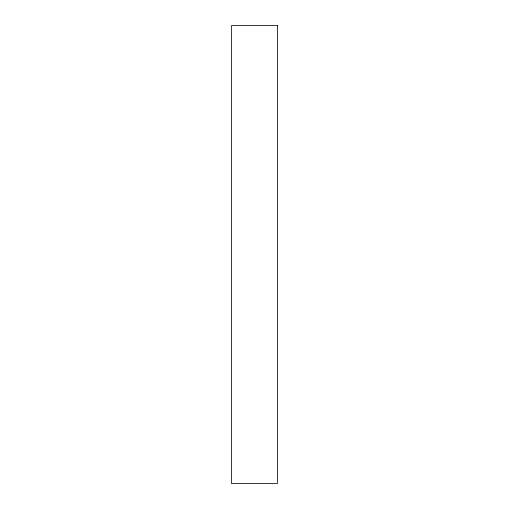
<?xml version="1.0" encoding="UTF-8"?>
<svg xmlns="http://www.w3.org/2000/svg" width="509" height="509" viewBox="0 0 509 509"><rect width="100%" height="100%" fill="white"/><g stroke="black" fill="none" stroke-linecap="round" stroke-linejoin="round"><path stroke-width="0.76" d="M277.405 25.45L231.595 25.45L231.595 483.55L277.405 483.55L277.405 25.45"/></g></svg>
